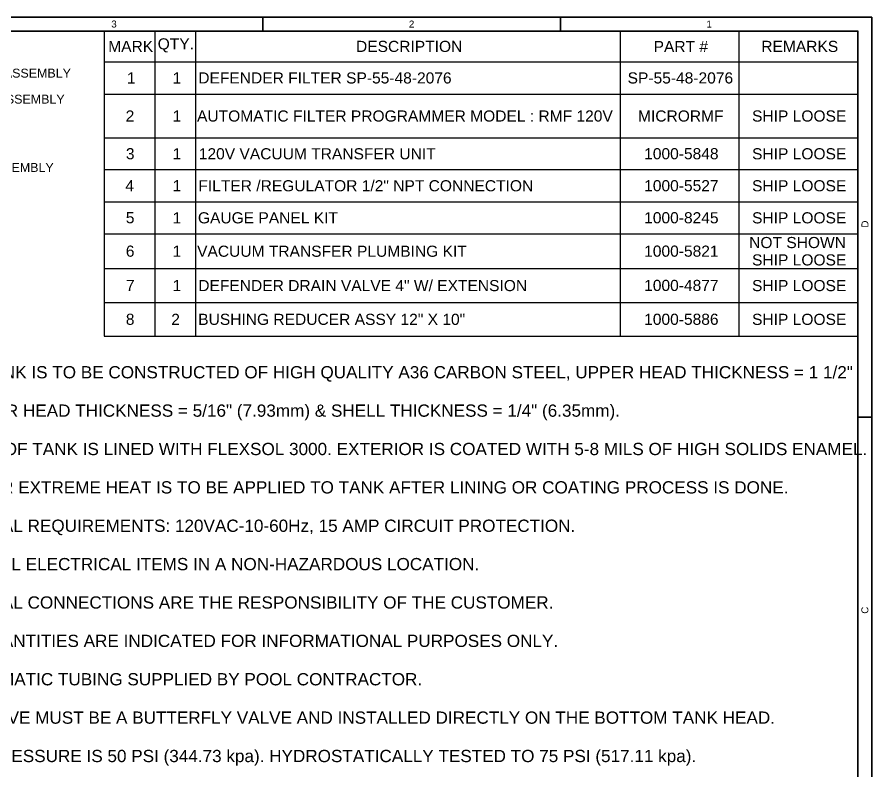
# Model space of a CAD drawing. Header units: inches. Extents: x 20 to 536, y 8 to 344.
# Drawn here: x 351.8 to 536, y 181.5 to 344 of the extents above; entities that cross this region are included whole.
import ezdxf

# ---------------------------------------------------------------- set-up
doc = ezdxf.new("R2010")
doc.units = ezdxf.units.IN
doc.header["$LTSCALE"] = 16
doc.header["$MEASUREMENT"] = 0
doc.layers.get('0').update_dxf_attribs({"lineweight": 25})
for name, color, linetype, lineweight in [('Border', 7, 'Continuous', 35), ('Symbol', 7, 'Continuous', 25), ('Symbol (ANSI)', 7, 'Continuous', 25)]:
    doc.layers.add(name, color=color, linetype=linetype, lineweight=lineweight)
doc.styles.add('MEMCOR Medium', font='arial.ttf')
doc.styles.add('Note Text (ANSI)', font='arial.ttf')
doc.styles.add('Standard A-B-C', font='arial.ttf')
doc.styles.add('Standard D-E NeptuneBenson', font='arial.ttf')

# ---------------------------------------------------------------- blocks, each defined once
blk = doc.blocks.new('Borders 22x34_D')
at = {"layer": 'Border'}
for p, q in [((33.5, 21.5), (1.25, 21.5)), ((25.297, 21.5), (25.297, 21.312)), ((29.305, 21.5), (29.305, 21.312)), ((33.5, 0.5), (33.5, 21.5)), ((33.312, 21.312), (1.25, 21.312)), ((33.312, 0.5), (33.312, 21.312)), ((33.312, 16.109), (33.5, 16.109))]:
    blk.add_line(p, q, dxfattribs=at)
at = {"layer": 'Border', "char_height": 0.094, "attachment_point": 5, "style": 'Standard A-B-C'}
for s, insert in [('\\fArial|b0|i0;{\\H0.0940;3}', (23.293, 21.406)), ('\\fArial|b0|i0;{\\H0.0940;2}', (27.301, 21.406)), ('\\fArial|b0|i0;{\\H0.0940;1}', (31.309, 21.406))]:
    blk.add_mtext(s, dxfattribs=dict(at, insert=insert))
at = {"layer": 'Border', "char_height": 0.094, "attachment_point": 5, "rotation": 90, "style": 'Standard A-B-C'}
for s, insert in [('\\fArial|b0|i0;{\\H0.0940;D}', (33.406, 18.711)), ('\\fArial|b0|i0;{\\H0.0940;C}', (33.406, 13.508))]:
    blk.add_mtext(s, dxfattribs=dict(at, insert=insert))
blk = doc.blocks.new('UPPER HEAD ADN ELEMENT DETAIL')
at = {"layer": 'Symbol (ANSI)', "color": 7, "char_height": 0.06, "attachment_point": 4, "style": 'Note Text (ANSI)'}
for s, insert in [('\\fArial|b0|i0;{\\H0.0600;PNEUMATIC BUMPING ASSEMBLY}', (0.3343, 0.5462)), ('\\fArial|b0|i0;{\\H0.0600;UPPER HEAD ASSEMBLY}', (0.6552, 0.371)), ('\\fArial|b0|i0;{\\H0.0600;TUBESHEET ASSEMBLY}', (0.6234, -0.0894))]:
    blk.add_mtext(s, dxfattribs=dict(at, insert=insert))
blk = doc.blocks.new('Table1')
at = {"layer": 'Symbol'}
for p, q in [((23.162, 21.313), (33.312, 21.313)), ((23.162, 21.313), (23.162, 20.898)), ((23.842, 21.313), (23.842, 20.898)), ((24.391, 21.313), (24.391, 20.898)), ((30.111, 21.313), (30.111, 20.898)), ((31.709, 21.313), (31.709, 20.898)), ((33.312, 21.313), (33.312, 20.898)), ((23.162, 20.898), (33.312, 20.898)), ((23.162, 20.898), (23.162, 17.2)), ((23.842, 20.898), (23.842, 17.2)), ((24.391, 20.898), (24.391, 17.2)), ((30.111, 20.898), (30.111, 17.2)), ((31.709, 20.898), (31.709, 17.2)), ((33.312, 20.898), (33.312, 17.2)), ((23.162, 20.463), (33.312, 20.463)), ((23.162, 19.872), (33.312, 19.872)), ((23.162, 19.445), (33.312, 19.445)), ((23.162, 19.011), (33.312, 19.011)), ((23.162, 18.58), (33.312, 18.58)), ((23.162, 18.112), (33.312, 18.112)), ((23.162, 17.654), (33.312, 17.654)), ((23.162, 17.2), (33.312, 17.2))]:
    blk.add_line(p, q, dxfattribs=at)
at = {"layer": 'Symbol', "char_height": 0.15, "attachment_point": 7, "style": 'MEMCOR Medium'}
for s, insert in [('QTY.', (23.881, 21.023)), ('MARK', (23.215, 21.03)), ('DESCRIPTION', (26.552, 21.028)), ('PART #', (30.56, 21.028)), ('REMARKS', (32.01, 21.028)), ('1', (23.467, 20.605)), ('1', (24.082, 20.605)), ('DEFENDER FILTER SP-55-48-2076', (24.428, 20.603)), ('SP-55-48-2076', (30.21, 20.603)), ('2', (23.45, 20.092)), ('1', (24.082, 20.092)), ('AUTOMATIC FILTER PROGRAMMER MODEL : RMF 120V', (24.411, 20.09)), ('MICRORMF', (30.35, 20.09)), ('SHIP LOOSE', (31.886, 20.09)), ('3', (23.453, 19.582)), ('1', (24.082, 19.583)), ('120V VACUUM TRANSFER UNIT', (24.435, 19.581)), ('1000-5848', (30.433, 19.582)), ('SHIP LOOSE', (31.886, 19.581)), ('4', (23.446, 19.153)), ('1', (24.082, 19.153)), ('FILTER /REGULATOR 1/2" NPT CONNECTION', (24.429, 19.15)), ('1000-5527', (30.433, 19.151)), ('SHIP LOOSE', (31.886, 19.15)), ('5', (23.452, 18.72)), ('1', (24.082, 18.72)), ('GAUGE PANEL KIT', (24.423, 18.718)), ('1000-8245', (30.433, 18.719)), ('SHIP LOOSE', (31.886, 18.718)), ('NOT SHOWN ', (31.847, 18.385)), ('6', (23.452, 18.269)), ('1', (24.082, 18.271)), ('VACUUM TRANSFER PLUMBING KIT', (24.412, 18.268)), ('1000-5821', (30.433, 18.269)), ('SHIP LOOSE', (31.886, 18.151)), ('DEFENDER DRAIN VALVE 4" W/ EXTENSION', (24.428, 17.805)), ('1000-4877', (30.433, 17.807)), ('SHIP LOOSE', (31.886, 17.805)), ('7', (23.454, 17.809)), ('1', (24.082, 17.808)), ('8', (23.452, 17.351)), ('2', (24.064, 17.352)), ('BUSHING REDUCER ASSY 12" X 10"', (24.427, 17.35)), ('1000-5886', (30.433, 17.351)), ('SHIP LOOSE', (31.886, 17.35))]:
    blk.add_mtext(s, dxfattribs=dict(at, insert=insert))

msp = doc.modelspace()

# ---------------------------------------------------------------- block references
for name, p, xscale, yscale, zscale in [('Borders 22x34_D', (0, 0), 16, 16, 16), ('Table1', (0, 0), 16, 16, 16), ('UPPER HEAD ADN ELEMENT DETAIL', (308.448453, 314.423501), 32, 32, 32)]:
    msp.add_blockref(name, p, dxfattribs=dict(xscale=xscale, yscale=yscale, zscale=zscale))

# ---------------------------------------------------------------- texts
at = {"layer": 'Symbol (ANSI)', "insert": (320.691151, 277.025982), "char_height": 2.400000077, "width": 216.20722956, "attachment_point": 1, "line_spacing_factor": 1.741933, "style": 'Standard D-E NeptuneBenson'}
msp.add_mtext('\\pxsm1.88;\\fArial|b0|i0;{\\H2.6400;NOTES:\\P}\\fArial|b0|i0;{\\H2.6400;1.^I}\\fArial|b0|i0;{\\H2.6400;FILTER TANK IS TO BE CONSTRUCTED OF HIGH QUALITY A36 CARBON STEEL, UPPER HEAD THICKNESS = 1 1/2" \\P(38.1mm), LOWER HEAD THICKNESS = 5/16" (7.93mm) & SHELL THICKNESS = 1/4" (6.35mm).\\P}\\fArial|b0|i0;{\\H2.6400;2.^I}\\fArial|b0|i0;{\\H2.6400;INTERIOR OF TANK IS LINED WITH FLEXSOL 3000. EXTERIOR IS COATED WITH 5-8 MILS OF HIGH SOLIDS ENAMEL. \\PNO WELDING OR EXTREME HEAT IS TO BE APPLIED TO TANK AFTER LINING OR COATING PROCESS IS DONE.\\P}\\fArial|b0|i0;{\\H2.6400;3.^I}\\fArial|b0|i0;{\\H2.6400;ELECTRICAL REQUIREMENTS: 120VAC-10-60Hz, 15 AMP CIRCUIT PROTECTION.\\P}\\fArial|b0|i0;{\\H2.6400;4.^I}\\fArial|b0|i0;{\\H2.6400;LOCATE ALL ELECTRICAL ITEMS IN A NON-HAZARDOUS LOCATION.\\P}\\fArial|b0|i0;{\\H2.6400;5.^I}\\fArial|b0|i0;{\\H2.6400;ELECTRICAL CONNECTIONS ARE THE RESPONSIBILITY OF THE CUSTOMER.\\P}\\fArial|b0|i0;{\\H2.6400;6.^I}\\fArial|b0|i0;{\\H2.6400;MEDIA QUANTITIES ARE INDICATED FOR INFORMATIONAL PURPOSES ONLY.\\P}\\fArial|b0|i0;{\\H2.6400;7.^I}\\fArial|b0|i0;{\\H2.6400;ALL PNEUMATIC TUBING SUPPLIED BY POOL CONTRACTOR.\\P}\\fArial|b0|i0;{\\H2.6400;8.^I}\\fArial|b0|i0;{\\H2.6400;DRAIN VALVE MUST BE A BUTTERFLY VALVE AND INSTALLED DIRECTLY ON THE BOTTOM TANK HEAD.\\P}\\fArial|b0|i0;{\\H2.6400;9.^I}\\fArial|b0|i0;{\\H2.6400;DESIGN PRESSURE IS 50 PSI (344.73 kpa). HYDROSTATICALLY TESTED TO 75 PSI (517.11 kpa).\\P}\\fArial|b0|i0;{\\H2.4000;10. THIS PRECOAT FILTER UTILIZES TUBE ELEMENTS AND THE EFFECTIVE  FILTRATION  AREA REPRESENTS THE UNCOATED \\PAREA.}\\fArial|b0|i0;{\\H2.6400;\\P}', dxfattribs=at)

doc.saveas('drawing.dxf')
